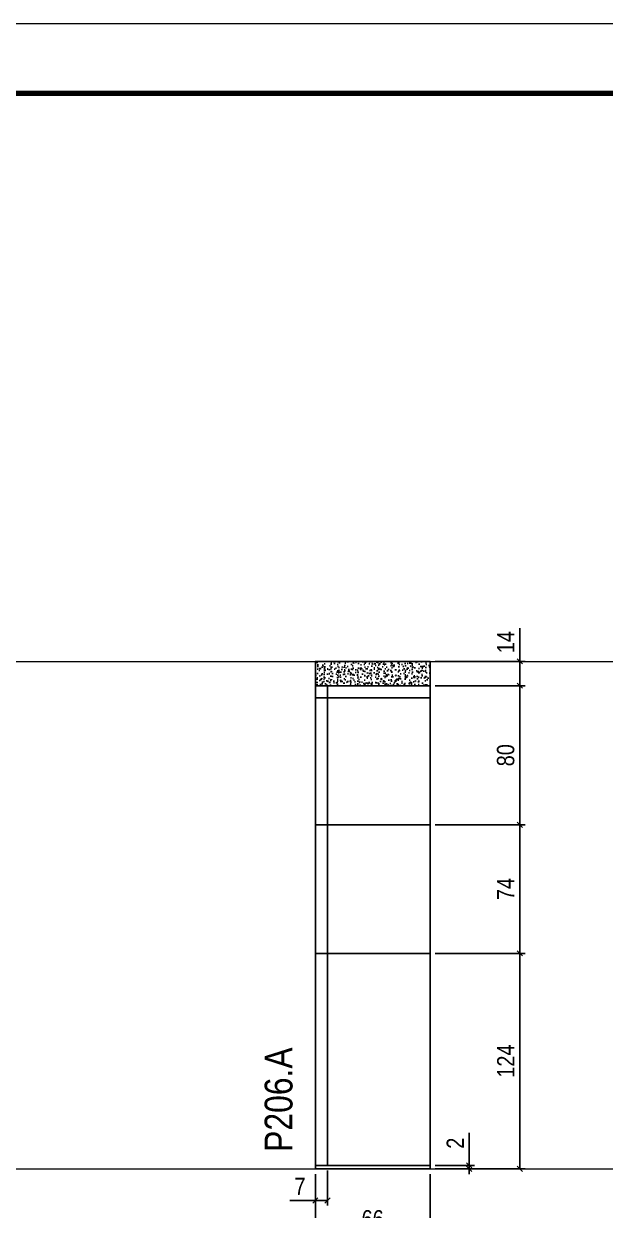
# Model space of a CAD drawing. Extents: x 2296 to 12463, y 760 to 16806.
# Drawn here: x 4889 to 5224, y 13761 to 14444 of the extents above; entities that cross this region are included whole.
import ezdxf

# ---------------------------------------------------------------- set-up
doc = ezdxf.new("R2010")
doc.units = 0
doc.linetypes.add('DASHED', pattern=[0.75, 0.5, -0.25])
doc.linetypes.add('HIDDEN', pattern=[0.375, 0.25, -0.125])
for name, color, linetype, lineweight in [('CARIMBO', 255, 'Continuous', 9), ('Folhas', 255, 'Continuous', 9), ('SARRAFO DE PRESSAO', 251, 'DASHED', 9)]:
    doc.layers.add(name, color=color, linetype=linetype, lineweight=lineweight)
for name, color, linetype in [('COTA', 241, 'Continuous'), ('NOMENCLATURA', 7, 'Continuous'), ('Painéis', 200, 'Continuous'), ('SARR_2.2x7', 40, 'Continuous')]:
    doc.layers.add(name, color=color, linetype=linetype)
doc.styles.add('ARIAL_NARROW', font='ARIALN.TTF', dxfattribs={"height": 0.2})
doc.styles.add('COTA TECNICA', font='techl___.ttf', dxfattribs={"height": 10})
doc.styles.add('COTA TECNICA-50', font='techl___.ttf', dxfattribs={"height": 10})
doc.dimstyles.new('COTA PAINEL-50', dxfattribs={"dimtxt": 10, "dimasz": 3, "dimexe": 3, "dimexo": 3, "dimgap": 3, "dimtad": 1, "dimdec": 1, "dimzin": 12, "dimdsep": 46, "dimtxsty": 'COTA TECNICA-50', "dimblk1": 'OBLIQUE', "dimblk2": 'OBLIQUE', "dimsah": 1, "dimcen": 0.9, "dimclrd": 4, "dimclre": 4, "dimclrt": 240, "dimadec": 1, "dimazin": 3, "dimtfac": 1, "dimtdec": 1, "dimtmove": 0, "dimatfit": 3, "dimfxl": 1, "dimtolj": 1, "dimtzin": 12, "dimarcsym": 0})
doc.dimstyles.new('PAINEL', dxfattribs={"dimtxt": 10, "dimasz": 3, "dimexe": 3, "dimexo": 3, "dimgap": 3, "dimtad": 1, "dimdec": 1, "dimzin": 12, "dimdsep": 46, "dimtxsty": 'COTA TECNICA', "dimblk1": 'OBLIQUE', "dimblk2": 'OBLIQUE', "dimsah": 1, "dimcen": 0.9, "dimclrd": 4, "dimclre": 4, "dimclrt": 240, "dimadec": 1, "dimazin": 3, "dimtfac": 1, "dimtdec": 1, "dimtmove": 0, "dimatfit": 3, "dimfxl": 1, "dimtolj": 1, "dimtzin": 12, "dimarcsym": 0})

# ---------------------------------------------------------------- blocks, each defined once
blk = doc.blocks.new('9999999999')
at = {"layer": 'Folhas'}
blk.add_lwpolyline([(98138.98, 34190.21), (99623.98, 34190.21), (99623.98, 35240.21), (98138.98, 35240.21)], close=True, dxfattribs=at)
at = {"layer": 'Folhas', "color": 30, "const_width": 3}
blk.add_lwpolyline([(98213.98, 34230.21), (99583.98, 34230.21), (99583.98, 35200.21), (98213.98, 35200.21)], close=True, dxfattribs=at)
blk = doc.blocks.new('_Oblique')
at = {"color": 0, "linetype": 'ByBlock', "lineweight": -2}
blk.add_line((-0.5, -0.5), (0.5, 0.5), dxfattribs=at)
blk = doc.blocks.new('*D1584')
at = {"layer": 'COTA', "color": 4, "lineweight": -2, "transparency": 16777216}
for p, q in [((5145.28, 13787.07), (5145.28, 13805.87)), ((5125.75, 13787.07), (5148.28, 13787.07)), ((5125.75, 13785.07), (5148.28, 13785.07)), ((5145.28, 13785.07), (5145.28, 13787.07)), ((5145.28, 13785.07), (5145.28, 13782.07))]:
    blk.add_line(p, q, dxfattribs=at)
at = {"layer": 'Defpoints', "color": 0, "transparency": 16777216}
for p in [(5122.75, 13787.07), (5122.75, 13785.07), (5145.28, 13785.07)]:
    blk.add_point(p, dxfattribs=at)
at = {"layer": 'COTA', "color": 4, "lineweight": -2, "transparency": 16777216, "xscale": 3, "yscale": 3, "zscale": 3}
for p, rotation in [((5145.28, 13787.07), 270), ((5145.28, 13785.07), 90)]:
    blk.add_blockref('_Oblique', p, dxfattribs=dict(at, rotation=rotation))
at = {"layer": 'COTA', "color": 240, "transparency": 16777216, "insert": (5137.28, 13799.82), "char_height": 10, "attachment_point": 5, "rotation": 90, "style": 'COTA TECNICA-50'}
blk.add_mtext('\\A1;2', dxfattribs=at)
blk = doc.blocks.new('*D1573')
at = {"layer": 'COTA', "color": 4, "lineweight": -2, "transparency": 16777216}
for p, q in [((5056.75, 13782.07), (5056.75, 13763.9)), ((5063.75, 13784.07), (5063.75, 13763.9)), ((5056.75, 13766.9), (5042.02, 13766.9)), ((5063.75, 13766.9), (5056.75, 13766.9))]:
    blk.add_line(p, q, dxfattribs=at)
at = {"layer": 'Defpoints', "color": 0, "transparency": 16777216}
for p in [(5056.75, 13785.07), (5063.75, 13787.07), (5056.75, 13766.9)]:
    blk.add_point(p, dxfattribs=at)
at = {"layer": 'COTA', "color": 4, "lineweight": -2, "transparency": 16777216, "xscale": 3, "yscale": 3, "zscale": 3, "rotation": 180}
blk.add_blockref('_Oblique', (5056.75, 13766.9), dxfattribs=at)
at = {"layer": 'COTA', "color": 4, "lineweight": -2, "transparency": 16777216, "xscale": 3, "yscale": 3, "zscale": 3}
blk.add_blockref('_Oblique', (5063.75, 13766.9), dxfattribs=at)
at = {"layer": 'COTA', "color": 240, "transparency": 16777216, "insert": (5047.89, 13774.97), "char_height": 10, "attachment_point": 5, "style": 'COTA TECNICA-50'}
blk.add_mtext('\\A1;7', dxfattribs=at)
blk = doc.blocks.new('*D1575')
at = {"layer": 'COTA', "color": 4, "linetype": 'ByBlock', "lineweight": -2, "transparency": 16777216}
for p, q in [((5125.75, 13909.07), (5177.42, 13909.07)), ((5174.42, 13785.07), (5174.42, 13909.07)), ((5125.75, 13785.07), (5177.42, 13785.07))]:
    blk.add_line(p, q, dxfattribs=at)
at = {"layer": 'Defpoints', "color": 0, "linetype": 'ByBlock', "transparency": 16777216}
for p in [(5122.75, 13909.07), (5174.42, 13909.07), (5122.75, 13785.07)]:
    blk.add_point(p, dxfattribs=at)
at = {"layer": 'COTA', "color": 4, "linetype": 'ByBlock', "lineweight": -2, "transparency": 16777216, "xscale": 3, "yscale": 3, "zscale": 3}
for p, rotation in [((5174.42, 13909.07), 90), ((5174.42, 13785.07), 270)]:
    blk.add_blockref('_Oblique', p, dxfattribs=dict(at, rotation=rotation))
at = {"layer": 'COTA', "color": 240, "linetype": 'ByBlock', "transparency": 16777216, "insert": (5166.34, 13847.07), "char_height": 10, "attachment_point": 5, "rotation": 90, "style": 'COTA TECNICA'}
blk.add_mtext('\\A1;124', dxfattribs=at)
blk = doc.blocks.new('*D1585')
at = {"layer": 'COTA', "color": 4, "linetype": 'ByBlock', "lineweight": -2, "transparency": 16777216}
for p, q in [((5125.75, 14063.07), (5177.42, 14063.07)), ((5174.42, 14063.07), (5174.42, 13983.07)), ((5125.75, 13983.07), (5177.42, 13983.07))]:
    blk.add_line(p, q, dxfattribs=at)
at = {"layer": 'Defpoints', "color": 0, "linetype": 'ByBlock', "transparency": 16777216}
for p in [(5122.75, 14063.07), (5122.75, 13983.07), (5174.42, 13983.07)]:
    blk.add_point(p, dxfattribs=at)
at = {"layer": 'COTA', "color": 4, "linetype": 'ByBlock', "lineweight": -2, "transparency": 16777216, "xscale": 3, "yscale": 3, "zscale": 3}
for p, rotation in [((5174.42, 14063.07), 90), ((5174.42, 13983.07), 270)]:
    blk.add_blockref('_Oblique', p, dxfattribs=dict(at, rotation=rotation))
at = {"layer": 'COTA', "color": 240, "linetype": 'ByBlock', "transparency": 16777216, "insert": (5166.29, 14023.07), "char_height": 10, "attachment_point": 5, "rotation": 90, "style": 'COTA TECNICA'}
blk.add_mtext('\\A1;80', dxfattribs=at)
blk = doc.blocks.new('*D1586')
at = {"layer": 'COTA', "color": 4, "linetype": 'ByBlock', "lineweight": -2, "transparency": 16777216}
for p, q in [((5056.75, 13782.07), (5056.75, 13745.15)), ((5122.75, 13782.07), (5122.75, 13745.15)), ((5122.75, 13748.15), (5056.75, 13748.15))]:
    blk.add_line(p, q, dxfattribs=at)
at = {"layer": 'Defpoints', "color": 0, "linetype": 'ByBlock', "transparency": 16777216}
for p in [(5056.75, 13785.07), (5122.75, 13785.07), (5056.75, 13748.15)]:
    blk.add_point(p, dxfattribs=at)
at = {"layer": 'COTA', "color": 4, "linetype": 'ByBlock', "lineweight": -2, "transparency": 16777216, "xscale": 3, "yscale": 3, "zscale": 3, "rotation": 180}
blk.add_blockref('_Oblique', (5056.75, 13748.15), dxfattribs=at)
at = {"layer": 'COTA', "color": 4, "linetype": 'ByBlock', "lineweight": -2, "transparency": 16777216, "xscale": 3, "yscale": 3, "zscale": 3}
blk.add_blockref('_Oblique', (5122.75, 13748.15), dxfattribs=at)
at = {"layer": 'COTA', "color": 240, "linetype": 'ByBlock', "transparency": 16777216, "insert": (5089.75, 13756.25), "char_height": 10, "attachment_point": 5, "style": 'COTA TECNICA'}
blk.add_mtext('\\A1;66', dxfattribs=at)
blk = doc.blocks.new('*D1594')
at = {"layer": 'COTA', "color": 4, "lineweight": -2, "transparency": 16777216}
for p, q in [((5174.42, 14077.07), (5174.42, 14096.19)), ((5125.75, 14077.07), (5177.42, 14077.07)), ((5174.42, 14063.07), (5174.42, 14077.07)), ((5125.75, 14063.07), (5177.42, 14063.07))]:
    blk.add_line(p, q, dxfattribs=at)
at = {"layer": 'Defpoints', "color": 0, "transparency": 16777216}
for p in [(5122.75, 14077.07), (5174.42, 14077.07), (5122.75, 14063.07)]:
    blk.add_point(p, dxfattribs=at)
at = {"layer": 'COTA', "color": 4, "lineweight": -2, "transparency": 16777216, "xscale": 3, "yscale": 3, "zscale": 3}
for p, rotation in [((5174.42, 14077.07), 90), ((5174.42, 14063.07), 270)]:
    blk.add_blockref('_Oblique', p, dxfattribs=dict(at, rotation=rotation))
at = {"layer": 'COTA', "color": 240, "transparency": 16777216, "insert": (5166.34, 14088.13), "char_height": 10, "attachment_point": 5, "rotation": 90, "style": 'COTA TECNICA'}
blk.add_mtext('\\A1;14', dxfattribs=at)
blk = doc.blocks.new('*D1696')
at = {"layer": 'COTA', "color": 4, "lineweight": -2, "transparency": 16777216}
for p, q in [((5125.75, 13983.07), (5177.42, 13983.07)), ((5174.42, 13909.07), (5174.42, 13983.07)), ((5125.75, 13909.07), (5177.42, 13909.07))]:
    blk.add_line(p, q, dxfattribs=at)
at = {"layer": 'Defpoints', "color": 0, "transparency": 16777216}
for p in [(5122.75, 13983.07), (5174.42, 13983.07), (5122.75, 13909.07)]:
    blk.add_point(p, dxfattribs=at)
at = {"layer": 'COTA', "color": 4, "lineweight": -2, "transparency": 16777216, "xscale": 3, "yscale": 3, "zscale": 3}
for p, rotation in [((5174.42, 13983.07), 90), ((5174.42, 13909.07), 270)]:
    blk.add_blockref('_Oblique', p, dxfattribs=dict(at, rotation=rotation))
at = {"layer": 'COTA', "color": 240, "transparency": 16777216, "insert": (5166.34, 13946.07), "char_height": 10, "attachment_point": 5, "rotation": 90, "style": 'COTA TECNICA'}
blk.add_mtext('\\A1;74', dxfattribs=at)

msp = doc.modelspace()

# ---------------------------------------------------------------- hatches: boundary and pattern name
at = {"layer": 'COTA'}
h = msp.add_hatch(dxfattribs=at)
h.set_pattern_fill('AR-CONC', color=256, scale=0.03)
h.set_pattern_definition([(50, (-4.5435, 6891.4506), (5.46554, -0.4781726), [0.5715, -6.2865]), (355, (-4.5435, 6891.4506), (-1.0573026, 5.7317054), [0.4572, -5.0292175]), (100.451445, (-4.088, 6891.411), (4.4082374, 5.2535326), [0.4857003, -5.3427073]), (46.1842, (-4.5435, 6892.9746), (8.132371, -1.26127), [0.85725, -9.42975]), (96.63556, (-3.866, 6892.8695), (7.122124, 7.422784), [0.728551, -8.014068]), (351.18415, (-4.5435, 6892.975), (7.122124, 7.422784), [0.685799, -7.543792]), (21, (-3.7815, 6892.5936), (4.5484317, -3.067956), [0.5715, -6.2865]), (326, (-3.7815, 6892.5936), (1.854061, 5.525639), [0.4572, -5.0292]), (71.451445, (-3.4025, 6892.338), (6.4024926, 2.457683), [0.4857003, -5.342698]), (37.5, (-4.5435, 6891.4506), (0.0926581, 2.53665117), [0, -4.96824, 0, -5.1054, 0, -5.04825]), (7.5, (-4.5435, 6891.4506), (2.0045899, 3.00541724), [0, -2.91084, 0, -4.85394, 0, -1.92405]), (327.5, (-6.2428, 6891.4506), (4.06771786, -0.1718623), [0, -1.905, 0, -5.9436, 0, -7.8867]), (317.5, (-7.0048, 6891.4506), (4.4438754, 0.7627947), [0, -2.4765, 0, -3.94716, 0, -5.6007])])
h.paths.add_polyline_path([(5122.75, 14063.07), (5122.75, 14077.07), (5056.75, 14077.07), (5056.75, 14063.07)])

# ---------------------------------------------------------------- linework, layer by layer
at = {"layer": 'CARIMBO', "color": 3}
for p, q in [((2295.89, 14077.07), (9625.18, 14077.07)), ((2295.89, 13785.07), (9625.18, 13785.07))]:
    msp.add_line(p, q, dxfattribs=at)
at = {"layer": 'COTA'}
msp.add_lwpolyline([(5056.75, 14063.07), (5122.75, 14063.07), (5122.75, 14077.07), (5056.75, 14077.07)], close=True, dxfattribs=at)
at = {"layer": 'Painéis'}
for p, q in [((5056.75, 14063.07), (5056.75, 13785.07)), ((5122.75, 14063.07), (5056.75, 14063.07)), ((5122.75, 14063.07), (5122.75, 13785.07)), ((5056.75, 13983.07), (5122.75, 13983.07)), ((5122.75, 13909.07), (5056.75, 13909.07)), ((5122.75, 13787.07), (5056.75, 13787.07)), ((5122.75, 13785.07), (5056.75, 13785.07))]:
    msp.add_line(p, q, dxfattribs=at)
at = {"layer": 'SARR_2.2x7', "linetype": 'HIDDEN'}
for p, q in [((5063.75, 13983.07), (5063.75, 14063.07)), ((5063.75, 13983.07), (5063.75, 13909.07)), ((5063.75, 13909.07), (5063.75, 13787.07))]:
    msp.add_line(p, q, dxfattribs=at)
at = {"layer": 'SARR_2.2x7'}
msp.add_line((5056.75, 14056.07), (5122.75, 14056.07), dxfattribs=at)

# ---------------------------------------------------------------- block references
at = {"layer": 'SARRAFO DE PRESSAO', "color": 6, "linetype": 'ByBlock'}
msp.add_blockref('9999999999', (-93655.59, -20796.22), dxfattribs=at)

# ---------------------------------------------------------------- texts
at = {"layer": 'NOMENCLATURA', "style": 'ARIAL_NARROW'}
msp.add_text('P206.A', height=16, rotation=90, dxfattribs=at).set_placement((5043.58, 13794.84))

# ---------------------------------------------------------------- dimensions: what is measured, and where the dimension line sits
at = {"layer": 'COTA'}
for base, p1, p2, picture, middle in [((5174.42, 14077.07), (5122.75, 14063.07), (5122.75, 14077.07), '*D1594', (5166.34, 14088.13)), ((5174.42, 13983.07), (5122.75, 13909.07), (5122.75, 13983.07), '*D1696', (5166.34, 13946.07))]:
    dim = msp.add_linear_dim(base=base, p1=p1, p2=p2, angle=90, dimstyle='PAINEL', dxfattribs=at)
    dim.commit()
    dim.dimension.update_dxf_attribs({"geometry": picture, "text_midpoint": middle})
at = {"layer": 'COTA', "linetype": 'ByBlock'}
for base, p1, p2, picture, middle in [((5174.42, 13983.07), (5122.75, 14063.07), (5122.75, 13983.07), '*D1585', (5166.29, 14023.07)), ((5174.42, 13909.07), (5122.75, 13785.07), (5122.75, 13909.07), '*D1575', (5166.34, 13847.07))]:
    dim = msp.add_linear_dim(base=base, p1=p1, p2=p2, angle=90, dimstyle='PAINEL', override={"dimarcsym": 1}, dxfattribs=at)
    dim.commit()
    dim.dimension.update_dxf_attribs({"geometry": picture, "text_midpoint": middle})
at = {"layer": 'COTA'}
dim = msp.add_linear_dim(base=(5145.28, 13785.07), p1=(5122.75, 13787.07), p2=(5122.75, 13785.07), angle=90, dimstyle='COTA PAINEL-50', dxfattribs=at)
dim.commit()
dim.dimension.update_dxf_attribs({"geometry": '*D1584', "text_midpoint": (5145.28, 13799.82), "dimtype": 160})
dim = msp.add_linear_dim(base=(5056.75, 13766.9), p1=(5063.75, 13787.07), p2=(5056.75, 13785.07), dimstyle='COTA PAINEL-50', dxfattribs=at)
dim.commit()
dim.dimension.update_dxf_attribs({"geometry": '*D1573', "text_midpoint": (5047.89, 13774.97)})
at = {"layer": 'COTA', "linetype": 'ByBlock'}
dim = msp.add_linear_dim(base=(5056.75, 13748.15), p1=(5122.75, 13785.07), p2=(5056.75, 13785.07), dimstyle='PAINEL', override={"dimarcsym": 2}, dxfattribs=at)
dim.commit()
dim.dimension.update_dxf_attribs({"geometry": '*D1586', "text_midpoint": (5089.75, 13756.25)})

doc.saveas('drawing.dxf')
